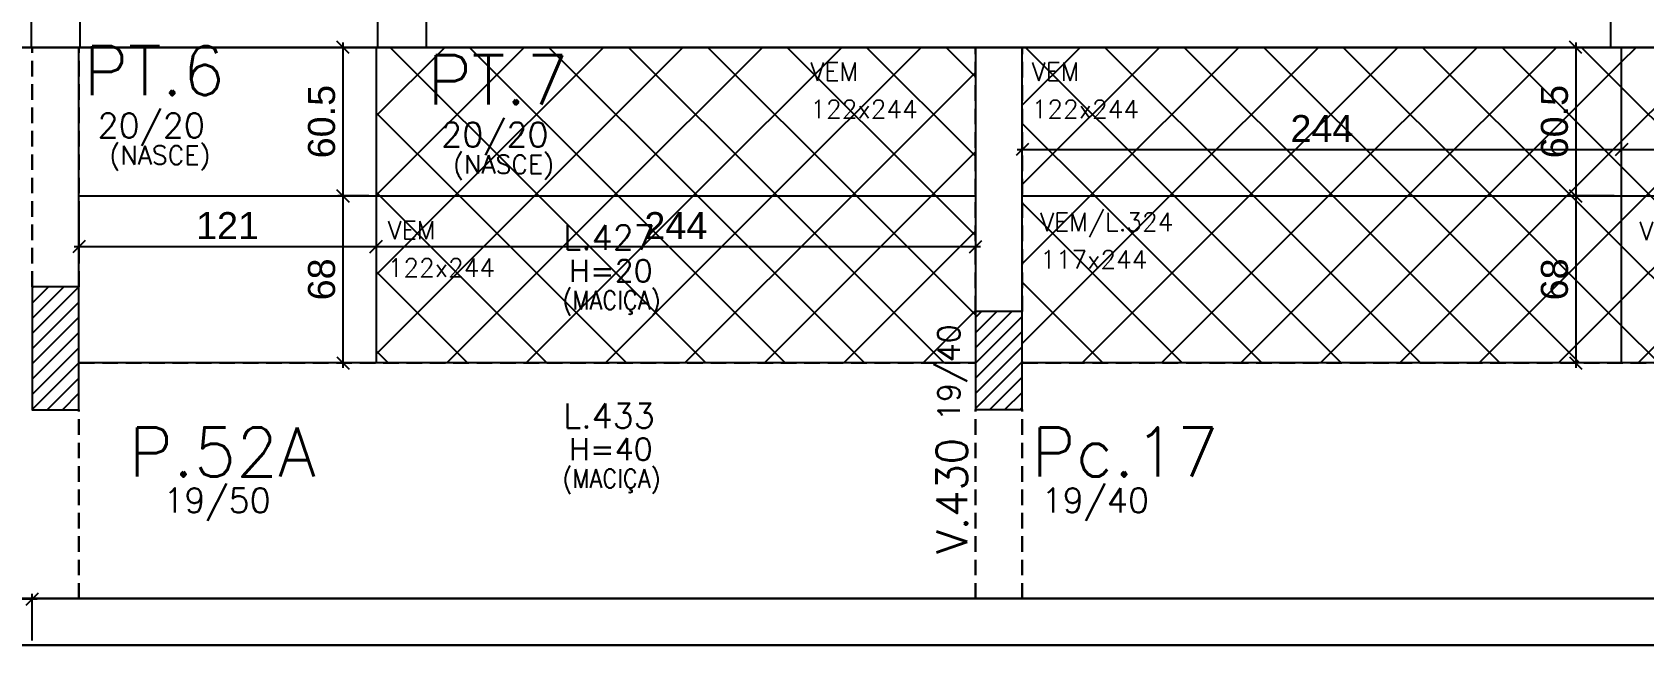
# Model space of a CAD drawing. Extents: x 534 to 8035, y 2354 to 7562.
# Drawn here: x 3464 to 4120, y 3840 to 4091 of the extents above; entities that cross this region are included whole.
import ezdxf

# ---------------------------------------------------------------- set-up
doc = ezdxf.new("R2010")
doc.units = 0
doc.linetypes.add('HIDDEN', pattern=[9.525, 6.35, -3.175])
doc.layers.get('0').update_dxf_attribs({"color": 9, "linetype": 'CONTINUOUS'})
doc.layers.get('DEFPOINTS').update_dxf_attribs({"linetype": 'CONTINUOUS'})
for name, color, linetype in [('COTA', 241, 'CONTINUOUS'), ('FO-HACHURA_PILAR-MORRE', 252, 'CONTINUOUS'), ('FO-TEXTO-LAJES', 152, 'CONTINUOUS'), ('FO-TEXTO-VIGAS', 3, 'CONTINUOUS'), ('P-M', 7, 'CONTINUOUS'), ('P-N', 5, 'CONTINUOUS'), ('Painéis', 200, 'CONTINUOUS'), ('Reaproveitamento', 251, 'CONTINUOUS')]:
    doc.layers.add(name, color=color, linetype=linetype)
doc.layers.add('FO-Textos dos pilares', color=3, linetype='CONTINUOUS', lineweight=20)
doc.layers.add('FO-Vigas', color=2, linetype='CONTINUOUS', lineweight=30)
doc.styles.add('ARIAL', font='arial.ttf')
doc.styles.add('ROMANS', font='romans.shx')
doc.dimstyles.new('COTA LAJE', dxfattribs={"dimtxt": 11, "dimasz": 5, "dimexe": 2, "dimexo": 3, "dimgap": 3, "dimtad": 3, "dimdec": 1, "dimzin": 12, "dimdsep": 46, "dimtxsty": 'ARIAL', "dimblk": 'OBLIQUE', "dimcen": 10, "dimdle": 2, "dimclrd": 5, "dimclre": 5, "dimclrt": 2, "dimadec": 0, "dimazin": 3, "dimtfac": 1, "dimtdec": 1, "dimtmove": 0, "dimatfit": 3, "dimldrblk": 'OBLIQUE', "dimfxl": 1, "dimlwd": -1, "dimlwe": -1, "dimarcsym": 1})
pattern_1 = [(45, (-15397.861, 11884.219), (-3.0935922, 3.0935922), [])]

# ---------------------------------------------------------------- blocks, each defined once
blk = doc.blocks.new('_Oblique')
at = {"color": 0, "linetype": 'ByBlock', "lineweight": -2}
blk.add_line((-0.5, -0.5), (0.5, 0.5), dxfattribs=at)
blk = doc.blocks.new('*D197')
at = {"layer": 'COTA', "color": 5, "linetype": 'Continuous', "transparency": 16777216}
for p, q in [((3218.04, 3859.98), (3466.04, 3859.98)), ((3220.04, 3843.07), (3220.04, 3861.98)), ((3464.04, 3843.07), (3464.04, 3861.98))]:
    blk.add_line(p, q, dxfattribs=at)
at = {"layer": 'DEFPOINTS', "color": 0, "linetype": 'Continuous', "transparency": 16777216}
for p in [(3464.04, 3859.98), (3220.04, 3840.07), (3464.04, 3840.07)]:
    blk.add_point(p, dxfattribs=at)
at = {"layer": 'COTA', "color": 5, "linetype": 'Continuous', "transparency": 16777216, "xscale": 5, "yscale": 5, "zscale": 5, "rotation": 180}
blk.add_blockref('_Oblique', (3220.04, 3859.98), dxfattribs=at)
at = {"layer": 'COTA', "color": 5, "linetype": 'Continuous', "transparency": 16777216, "xscale": 5, "yscale": 5, "zscale": 5}
blk.add_blockref('_Oblique', (3464.04, 3859.98), dxfattribs=at)
at = {"layer": 'COTA', "color": 2, "linetype": 'Continuous', "transparency": 16777216, "insert": (3342.04, 3868.5), "char_height": 11, "attachment_point": 5, "style": 'ARIAL'}
blk.add_mtext('244', dxfattribs=at)
blk = doc.blocks.new('*D198')
at = {"layer": 'COTA', "color": 5, "linetype": 'Continuous', "transparency": 16777216}
for p, q in [((3483.07, 4021.07), (3483.07, 4001.45)), ((3604.04, 4021.07), (3604.04, 4001.45)), ((3481.07, 4003.45), (3606.04, 4003.45))]:
    blk.add_line(p, q, dxfattribs=at)
at = {"layer": 'DEFPOINTS', "color": 0, "linetype": 'Continuous', "transparency": 16777216}
for p in [(3483.07, 4024.07), (3604.04, 4024.07), (3604.04, 4003.45)]:
    blk.add_point(p, dxfattribs=at)
at = {"layer": 'COTA', "color": 5, "linetype": 'Continuous', "transparency": 16777216, "xscale": 5, "yscale": 5, "zscale": 5, "rotation": 180}
blk.add_blockref('_Oblique', (3483.07, 4003.45), dxfattribs=at)
at = {"layer": 'COTA', "color": 5, "linetype": 'Continuous', "transparency": 16777216, "xscale": 5, "yscale": 5, "zscale": 5}
blk.add_blockref('_Oblique', (3604.04, 4003.45), dxfattribs=at)
at = {"layer": 'COTA', "color": 2, "linetype": 'Continuous', "transparency": 16777216, "insert": (3543.55, 4011.97), "char_height": 11, "attachment_point": 5, "style": 'ARIAL'}
blk.add_mtext('121', dxfattribs=at)
blk = doc.blocks.new('*D199')
at = {"layer": 'COTA', "color": 5, "linetype": 'Continuous', "transparency": 16777216}
for p, q in [((3604.04, 4021.07), (3604.04, 4001.45)), ((3848.04, 4021.07), (3848.04, 4001.45)), ((3602.04, 4003.45), (3850.04, 4003.45))]:
    blk.add_line(p, q, dxfattribs=at)
at = {"layer": 'DEFPOINTS', "color": 0, "linetype": 'Continuous', "transparency": 16777216}
for p in [(3604.04, 4024.07), (3848.04, 4024.07), (3848.04, 4003.45)]:
    blk.add_point(p, dxfattribs=at)
at = {"layer": 'COTA', "color": 5, "linetype": 'Continuous', "transparency": 16777216, "xscale": 5, "yscale": 5, "zscale": 5, "rotation": 180}
blk.add_blockref('_Oblique', (3604.04, 4003.45), dxfattribs=at)
at = {"layer": 'COTA', "color": 5, "linetype": 'Continuous', "transparency": 16777216, "xscale": 5, "yscale": 5, "zscale": 5}
blk.add_blockref('_Oblique', (3848.04, 4003.45), dxfattribs=at)
at = {"layer": 'COTA', "color": 2, "linetype": 'Continuous', "transparency": 16777216, "insert": (3726.04, 4011.97), "char_height": 11, "attachment_point": 5, "style": 'ARIAL'}
blk.add_mtext('244', dxfattribs=at)
blk = doc.blocks.new('*D200')
at = {"layer": 'COTA', "color": 5, "linetype": 'Continuous', "transparency": 16777216}
for p, q in [((3601.04, 4084.57), (3588.51, 4084.57)), ((3590.51, 4086.57), (3590.51, 4022.07)), ((3601.04, 4024.07), (3588.51, 4024.07))]:
    blk.add_line(p, q, dxfattribs=at)
at = {"layer": 'DEFPOINTS', "color": 0, "linetype": 'Continuous', "transparency": 16777216}
for p in [(3604.04, 4084.57), (3590.51, 4024.07), (3604.04, 4024.07)]:
    blk.add_point(p, dxfattribs=at)
at = {"layer": 'COTA', "color": 5, "linetype": 'Continuous', "transparency": 16777216, "xscale": 5, "yscale": 5, "zscale": 5}
for p, rotation in [((3590.51, 4084.57), 90), ((3590.51, 4024.07), 270)]:
    blk.add_blockref('_Oblique', p, dxfattribs=dict(at, rotation=rotation))
at = {"layer": 'COTA', "color": 2, "linetype": 'Continuous', "transparency": 16777216, "insert": (3581.89, 4054.32), "char_height": 11, "attachment_point": 5, "rotation": 90, "style": 'ARIAL'}
blk.add_mtext('60.5', dxfattribs=at)
blk = doc.blocks.new('*D201')
at = {"layer": 'COTA', "color": 5, "linetype": 'Continuous', "transparency": 16777216}
for p, q in [((3601.04, 4024.07), (3588.51, 4024.07)), ((3590.51, 4026.07), (3590.51, 3954.07)), ((3601.04, 3956.07), (3588.51, 3956.07))]:
    blk.add_line(p, q, dxfattribs=at)
at = {"layer": 'DEFPOINTS', "color": 0, "linetype": 'Continuous', "transparency": 16777216}
for p in [(3604.04, 4024.07), (3590.51, 3956.07), (3604.04, 3956.07)]:
    blk.add_point(p, dxfattribs=at)
at = {"layer": 'COTA', "color": 5, "linetype": 'Continuous', "transparency": 16777216, "xscale": 5, "yscale": 5, "zscale": 5}
for p, rotation in [((3590.51, 4024.07), 90), ((3590.51, 3956.07), 270)]:
    blk.add_blockref('_Oblique', p, dxfattribs=dict(at, rotation=rotation))
at = {"layer": 'COTA', "color": 2, "linetype": 'Continuous', "transparency": 16777216, "insert": (3581.89, 3990.07), "char_height": 11, "attachment_point": 5, "rotation": 90, "style": 'ARIAL'}
blk.add_mtext('68', dxfattribs=at)
blk = doc.blocks.new('*D202')
at = {"layer": 'COTA', "color": 5, "linetype": 'Continuous', "transparency": 16777216}
for p, q in [((3865.04, 4042.97), (4113.04, 4042.97)), ((3867.04, 4027.07), (3867.04, 4044.97)), ((4111.04, 4027.07), (4111.04, 4044.97))]:
    blk.add_line(p, q, dxfattribs=at)
at = {"layer": 'DEFPOINTS', "color": 0, "linetype": 'Continuous', "transparency": 16777216}
for p in [(4111.04, 4042.97), (3867.04, 4024.07), (4111.04, 4024.07)]:
    blk.add_point(p, dxfattribs=at)
at = {"layer": 'COTA', "color": 5, "linetype": 'Continuous', "transparency": 16777216, "xscale": 5, "yscale": 5, "zscale": 5, "rotation": 180}
blk.add_blockref('_Oblique', (3867.04, 4042.97), dxfattribs=at)
at = {"layer": 'COTA', "color": 5, "linetype": 'Continuous', "transparency": 16777216, "xscale": 5, "yscale": 5, "zscale": 5}
blk.add_blockref('_Oblique', (4111.04, 4042.97), dxfattribs=at)
at = {"layer": 'COTA', "color": 2, "linetype": 'Continuous', "transparency": 16777216, "insert": (3989.04, 4051.5), "char_height": 11, "attachment_point": 5, "style": 'ARIAL'}
blk.add_mtext('244', dxfattribs=at)
blk = doc.blocks.new('*D203')
at = {"layer": 'COTA', "color": 5, "linetype": 'Continuous', "transparency": 16777216}
for p, q in [((4109.04, 4042.97), (4357.04, 4042.97)), ((4111.04, 4027.07), (4111.04, 4044.97)), ((4355.04, 4023.32), (4355.04, 4044.97))]:
    blk.add_line(p, q, dxfattribs=at)
at = {"layer": 'DEFPOINTS', "color": 0, "linetype": 'Continuous', "transparency": 16777216}
for p in [(4355.04, 4042.97), (4111.04, 4024.07), (4355.04, 4020.32)]:
    blk.add_point(p, dxfattribs=at)
at = {"layer": 'COTA', "color": 5, "linetype": 'Continuous', "transparency": 16777216, "xscale": 5, "yscale": 5, "zscale": 5, "rotation": 180}
blk.add_blockref('_Oblique', (4111.04, 4042.97), dxfattribs=at)
at = {"layer": 'COTA', "color": 5, "linetype": 'Continuous', "transparency": 16777216, "xscale": 5, "yscale": 5, "zscale": 5}
blk.add_blockref('_Oblique', (4355.04, 4042.97), dxfattribs=at)
at = {"layer": 'COTA', "color": 2, "linetype": 'Continuous', "transparency": 16777216, "insert": (4233.04, 4051.5), "char_height": 11, "attachment_point": 5, "style": 'ARIAL'}
blk.add_mtext('244', dxfattribs=at)
blk = doc.blocks.new('*D205')
at = {"layer": 'COTA', "color": 5, "linetype": 'Continuous', "transparency": 16777216}
for p, q in [((4108.04, 4084.57), (4090.37, 4084.57)), ((4092.37, 4086.57), (4092.37, 4022.07)), ((4108.04, 4024.07), (4090.37, 4024.07))]:
    blk.add_line(p, q, dxfattribs=at)
at = {"layer": 'DEFPOINTS', "color": 0, "linetype": 'Continuous', "transparency": 16777216}
for p in [(4111.04, 4084.57), (4092.37, 4024.07), (4111.04, 4024.07)]:
    blk.add_point(p, dxfattribs=at)
at = {"layer": 'COTA', "color": 5, "linetype": 'Continuous', "transparency": 16777216, "xscale": 5, "yscale": 5, "zscale": 5}
for p, rotation in [((4092.37, 4084.57), 90), ((4092.37, 4024.07), 270)]:
    blk.add_blockref('_Oblique', p, dxfattribs=dict(at, rotation=rotation))
at = {"layer": 'COTA', "color": 2, "linetype": 'Continuous', "transparency": 16777216, "insert": (4083.75, 4054.32), "char_height": 11, "attachment_point": 5, "rotation": 90, "style": 'ARIAL'}
blk.add_mtext('60.5', dxfattribs=at)
blk = doc.blocks.new('*D206')
at = {"layer": 'COTA', "color": 5, "linetype": 'Continuous', "transparency": 16777216}
for p, q in [((4108.04, 4024.07), (4090.37, 4024.07)), ((4092.37, 4026.07), (4092.37, 3954.07)), ((4108.04, 3956.07), (4090.37, 3956.07))]:
    blk.add_line(p, q, dxfattribs=at)
at = {"layer": 'DEFPOINTS', "color": 0, "linetype": 'Continuous', "transparency": 16777216}
for p in [(4111.04, 4024.07), (4092.37, 3956.07), (4111.04, 3956.07)]:
    blk.add_point(p, dxfattribs=at)
at = {"layer": 'COTA', "color": 5, "linetype": 'Continuous', "transparency": 16777216, "xscale": 5, "yscale": 5, "zscale": 5}
for p, rotation in [((4092.37, 4024.07), 90), ((4092.37, 3956.07), 270)]:
    blk.add_blockref('_Oblique', p, dxfattribs=dict(at, rotation=rotation))
at = {"layer": 'COTA', "color": 2, "linetype": 'Continuous', "transparency": 16777216, "insert": (4083.75, 3990.07), "char_height": 11, "attachment_point": 5, "rotation": 90, "style": 'ARIAL'}
blk.add_mtext('68', dxfattribs=at)

msp = doc.modelspace()

# ---------------------------------------------------------------- hatches: boundary and pattern name
at = {"layer": 'FO-HACHURA_PILAR-MORRE'}
h = msp.add_hatch(dxfattribs=at)
h.set_pattern_fill('ANSI31', color=256, scale=35)
h.set_pattern_definition(pattern_1)
h.paths.add_polyline_path([(3483.07, 3987.02), (3473.57, 3987.02), (3464.07, 3987.02), (3464.07, 3962.02), (3464.07, 3937.02), (3473.57, 3937.02), (3483.07, 3937.02), (3483.07, 3962.02)])
h = msp.add_hatch(dxfattribs=at)
h.set_pattern_fill('ANSI31', color=256, scale=35)
h.set_pattern_definition(pattern_1)
h.paths.add_polyline_path([(3867.04, 3977.03), (3857.54, 3977.03), (3848.04, 3977.03), (3848.04, 3957.03), (3848.04, 3937.03), (3857.54, 3937.03), (3867.04, 3937.03), (3867.04, 3957.03)])
at = {"layer": 'Reaproveitamento', "linetype": 'ByBlock'}
h = msp.add_hatch(dxfattribs=at)
h.set_pattern_fill('ANSI37', color=256, scale=7.2)
h.paths.add_polyline_path([(3848.04, 4024.07), (3848.04, 4084.57), (3604.04, 4084.57), (3604.04, 4024.07)])
h = msp.add_hatch(dxfattribs=at)
h.set_pattern_fill('ANSI37', color=256, scale=7.2)
h.paths.add_polyline_path([(3867.04, 4084.57), (3867.04, 4024.07), (4111.04, 4024.07), (4111.04, 4084.57)])
h.paths.add_polyline_path([(3973.61, 4039.97), (4004.75, 4039.97), (4004.75, 4062.64), (3973.61, 4062.64)], flags=24)
h.paths.add_polyline_path([(4095.18, 4036.63), (4095.18, 4072.04), (4072.52, 4072.04), (4072.52, 4036.63)], flags=24)
h = msp.add_hatch(dxfattribs=at)
h.set_pattern_fill('ANSI37', color=256, scale=7.2)
h.paths.add_polyline_path([(4355.04, 4084.57), (4111.04, 4084.57), (4111.04, 4024.07), (4355.04, 4024.07)])
h.paths.add_polyline_path([(4217.61, 4039.97), (4248.75, 4039.97), (4248.75, 4062.64), (4217.61, 4062.64)], flags=24)
h = msp.add_hatch(dxfattribs=at)
h.set_pattern_fill('ANSI37', color=256, scale=7.2)
h.paths.add_polyline_path([(3848.04, 4024.07), (3604.04, 4024.07), (3604.04, 3956.07), (3848.04, 3956.07)])
h.paths.add_polyline_path([(3710.61, 4000.44), (3741.75, 4000.44), (3741.75, 4023.11), (3710.61, 4023.11)], flags=24)
h = msp.add_hatch(dxfattribs=at)
h.set_pattern_fill('ANSI37', color=256, scale=7.2)
h.paths.add_polyline_path([(4111.04, 4024.07), (3867.04, 4024.07), (3867.04, 3956.07), (4111.04, 3956.07)])
h.paths.add_polyline_path([(4095.18, 3978.82), (4095.18, 4001.41), (4072.52, 4001.41), (4072.52, 3978.82)], flags=24)
h = msp.add_hatch(dxfattribs=at)
h.set_pattern_fill('ANSI37', color=256, scale=7.2)
h.paths.add_polyline_path([(4355.04, 4024.07), (4111.04, 4024.07), (4111.04, 3956.07), (4355.04, 3956.07)])

# ---------------------------------------------------------------- linework, layer by layer
at = {"layer": 'FO-Vigas'}
for p, q in [((2904.21, 4084.57), (5725.54, 4084.57)), ((5725.54, 3860.07), (2904.21, 3860.07)), ((2904.21, 3841.07), (5725.54, 3841.07))]:
    msp.add_line(p, q, dxfattribs=at)
at = {"layer": 'FO-Vigas', "linetype": 'HIDDEN'}
for p, q in [((3464.07, 3987.02), (3464.07, 4084.57)), ((3483.07, 3987.02), (3483.07, 4084.57)), ((3848.04, 3977.03), (3848.04, 4084.57)), ((3867.04, 3977.03), (3867.04, 4084.57)), ((3483.07, 3956.07), (3848.04, 3956.07)), ((3867.04, 3956.07), (4477.99, 3956.07)), ((3483.07, 3860.07), (3483.07, 3937.02)), ((3848.04, 3860.07), (3848.04, 3937.03)), ((3867.04, 3860.07), (3867.04, 3937.03))]:
    msp.add_line(p, q, dxfattribs=at)
at = {"layer": 'P-M'}
for points in [[(3483.07, 3987.02), (3473.57, 3987.02), (3464.07, 3987.02), (3464.07, 3962.02), (3464.07, 3937.02), (3473.57, 3937.02), (3483.07, 3937.02), (3483.07, 3962.02), (3483.07, 3987.02)], [(3867.04, 3977.03), (3857.54, 3977.03), (3848.04, 3977.03), (3848.04, 3957.03), (3848.04, 3937.03), (3857.54, 3937.03), (3867.04, 3937.03), (3867.04, 3957.03), (3867.04, 3977.03)]]:
    msp.add_lwpolyline(points, close=True, dxfattribs=at)
at = {"layer": 'P-N'}
for points in [[(3483.57, 4084.57), (3483.57, 4104.57), (3463.57, 4104.57), (3463.57, 4084.57)], [(3624.57, 4084.57), (3624.57, 4104.57), (3604.57, 4104.57), (3604.57, 4084.57)], [(4126.57, 4084.57), (4126.57, 4104.57), (4106.57, 4104.57), (4106.57, 4084.57)]]:
    msp.add_lwpolyline(points, close=True, dxfattribs=at)
at = {"layer": 'Painéis', "linetype": 'Continuous'}
for p, q in [((3483.07, 4084.57), (3848.04, 4084.57)), ((3483.07, 3956.07), (3483.07, 4084.57)), ((3604.04, 4084.57), (3604.04, 3956.07)), ((3848.04, 4084.57), (3848.04, 3956.07)), ((3867.04, 4084.57), (4478, 4084.57)), ((3867.04, 3956.07), (3867.04, 4084.57)), ((4111.04, 3956.07), (4111.04, 4084.57)), ((3483.07, 4024.07), (3848.04, 4024.07)), ((3867.04, 4024.07), (4478, 4024.07)), ((3848.04, 3956.07), (3483.07, 3956.07)), ((4478, 3956.07), (3866.54, 3956.07))]:
    msp.add_line(p, q, dxfattribs=at)

# ---------------------------------------------------------------- texts
at = {"layer": 'FO-TEXTO-LAJES', "color": 0, "style": 'ROMANS'}
for s, p in [('VEM', (3780.79, 4070.97)), ('VEM', (3870.88, 4070.97)), ('122x244', (3780.79, 4055.66)), ('122x244', (3870.88, 4055.66)), ('VEM/L.324', (3874.31, 4009.76)), ('VEM/L.325', (4118.31, 4006.01)), ('VEM', (3608.74, 4006.39)), ('117x244', (3874.31, 3994.45)), ('122x244', (3608.74, 3991.09))]:
    msp.add_text(s, height=7.447, dxfattribs=at).set_placement(p)
at = {"layer": 'FO-TEXTO-LAJES', "style": 'ROMANS'}
for s, p in [('L.427', (3680.21, 4002.17)), ('L.433', (3680.21, 3929.56))]:
    msp.add_text(s, height=10, dxfattribs=at).set_placement(p)
at = {"layer": 'FO-TEXTO-LAJES', "color": 3, "style": 'ROMANS'}
for s, p in [('H=20', (3682.64, 3989.09)), ('H=40', (3682.64, 3916.48))]:
    msp.add_text(s, height=9, dxfattribs=at).set_placement(p)
at = {"layer": 'FO-TEXTO-LAJES', "color": 4, "style": 'ROMANS', "width": 0.9}
for p in [(3679.89, 3977.87), (3679.89, 3905.26)]:
    msp.add_text('(MACIÇA)', height=7.5, dxfattribs=at).set_placement(p)
at = {"layer": 'FO-TEXTO-VIGAS', "style": 'ROMANS'}
msp.add_text('19/40', height=9, rotation=90, dxfattribs=at).set_placement((3841.7, 3932.4))
at = {"layer": 'FO-TEXTO-VIGAS', "color": 1, "style": 'ROMANS'}
msp.add_text('V.430', height=12.5, rotation=90, dxfattribs=at).set_placement((3844.64, 3878.36))
at = {"layer": 'FO-Textos dos pilares', "color": 1, "style": 'ROMANS'}
for s, p in [('PT.6', (3485.06, 4065.06)), ('PT.7', (3624.95, 4061.32)), ('P.52A', (3503.32, 3909.8)), ('Pc.17', (3870.79, 3909.8))]:
    msp.add_text(s, height=20, dxfattribs=at).set_placement(p)
at = {"layer": 'FO-Textos dos pilares', "color": 3, "style": 'ROMANS'}
for s, p in [('20/20', (3490.62, 4047.76)), ('20/20', (3630.51, 4044.02)), ('19/50', (3517.44, 3895.11)), ('19/40', (3874.91, 3895.11))]:
    msp.add_text(s, height=10, dxfattribs=at).set_placement(p)
at = {"layer": 'FO-Textos dos pilares', "color": 4, "style": 'ROMANS'}
for p in [(3495.41, 4036.9), (3635.3, 4033.16)]:
    msp.add_text('(NASCE)', height=7.5, dxfattribs=at).set_placement(p)

# ---------------------------------------------------------------- dimensions: what is measured, and where the dimension line sits
at = {"layer": 'COTA', "linetype": 'Continuous'}
for base, p1, p2, picture, middle in [((3590.51, 4024.07), (3604.04, 4084.57), (3604.04, 4024.07), '*D200', (3581.89, 4054.32)), ((4092.37, 4024.07), (4111.04, 4084.57), (4111.04, 4024.07), '*D205', (4083.75, 4054.32))]:
    dim = msp.add_linear_dim(base=base, p1=p1, p2=p2, angle=90, dimstyle='COTA LAJE', dxfattribs=at)
    dim.commit()
    dim.dimension.update_dxf_attribs({"geometry": picture, "text_midpoint": middle})
for base, p1, p2, picture, middle in [((4111.04, 4042.97), (3867.04, 4024.07), (4111.04, 4024.07), '*D202', (3989.04, 4051.5)), ((3604.04, 4003.45), (3483.07, 4024.07), (3604.04, 4024.07), '*D198', (3543.55, 4011.97))]:
    dim = msp.add_linear_dim(base=base, p1=p1, p2=p2, dimstyle='COTA LAJE', dxfattribs=at)
    dim.commit()
    dim.dimension.update_dxf_attribs({"geometry": picture, "text_midpoint": middle})
for base, p1, p2, picture, middle in [((4355.04, 4042.97), (4111.04, 4024.07), (4355.04, 4020.32), '*D203', (4233.04, 4051.5)), ((3848.04, 4003.45), (3604.04, 4024.07), (3848.04, 4024.07), '*D199', (3726.04, 4011.97)), ((3464.04, 3859.98), (3220.04, 3840.07), (3464.04, 3840.07), '*D197', (3342.04, 3868.5))]:
    dim = msp.add_linear_dim(base=base, p1=p1, p2=p2, dimstyle='COTA LAJE', override={"dimtmove": 1}, dxfattribs=at)
    dim.commit()
    dim.dimension.update_dxf_attribs({"geometry": picture, "text_midpoint": middle})
for base, p1, p2, picture, middle in [((3590.51, 3956.07), (3604.04, 4024.07), (3604.04, 3956.07), '*D201', (3581.89, 3990.07)), ((4092.37, 3956.07), (4111.04, 4024.07), (4111.04, 3956.07), '*D206', (4083.75, 3990.07))]:
    dim = msp.add_linear_dim(base=base, p1=p1, p2=p2, angle=90, dimstyle='COTA LAJE', override={"dimtmove": 1}, dxfattribs=at)
    dim.commit()
    dim.dimension.update_dxf_attribs({"geometry": picture, "text_midpoint": middle})

doc.saveas('drawing.dxf')
